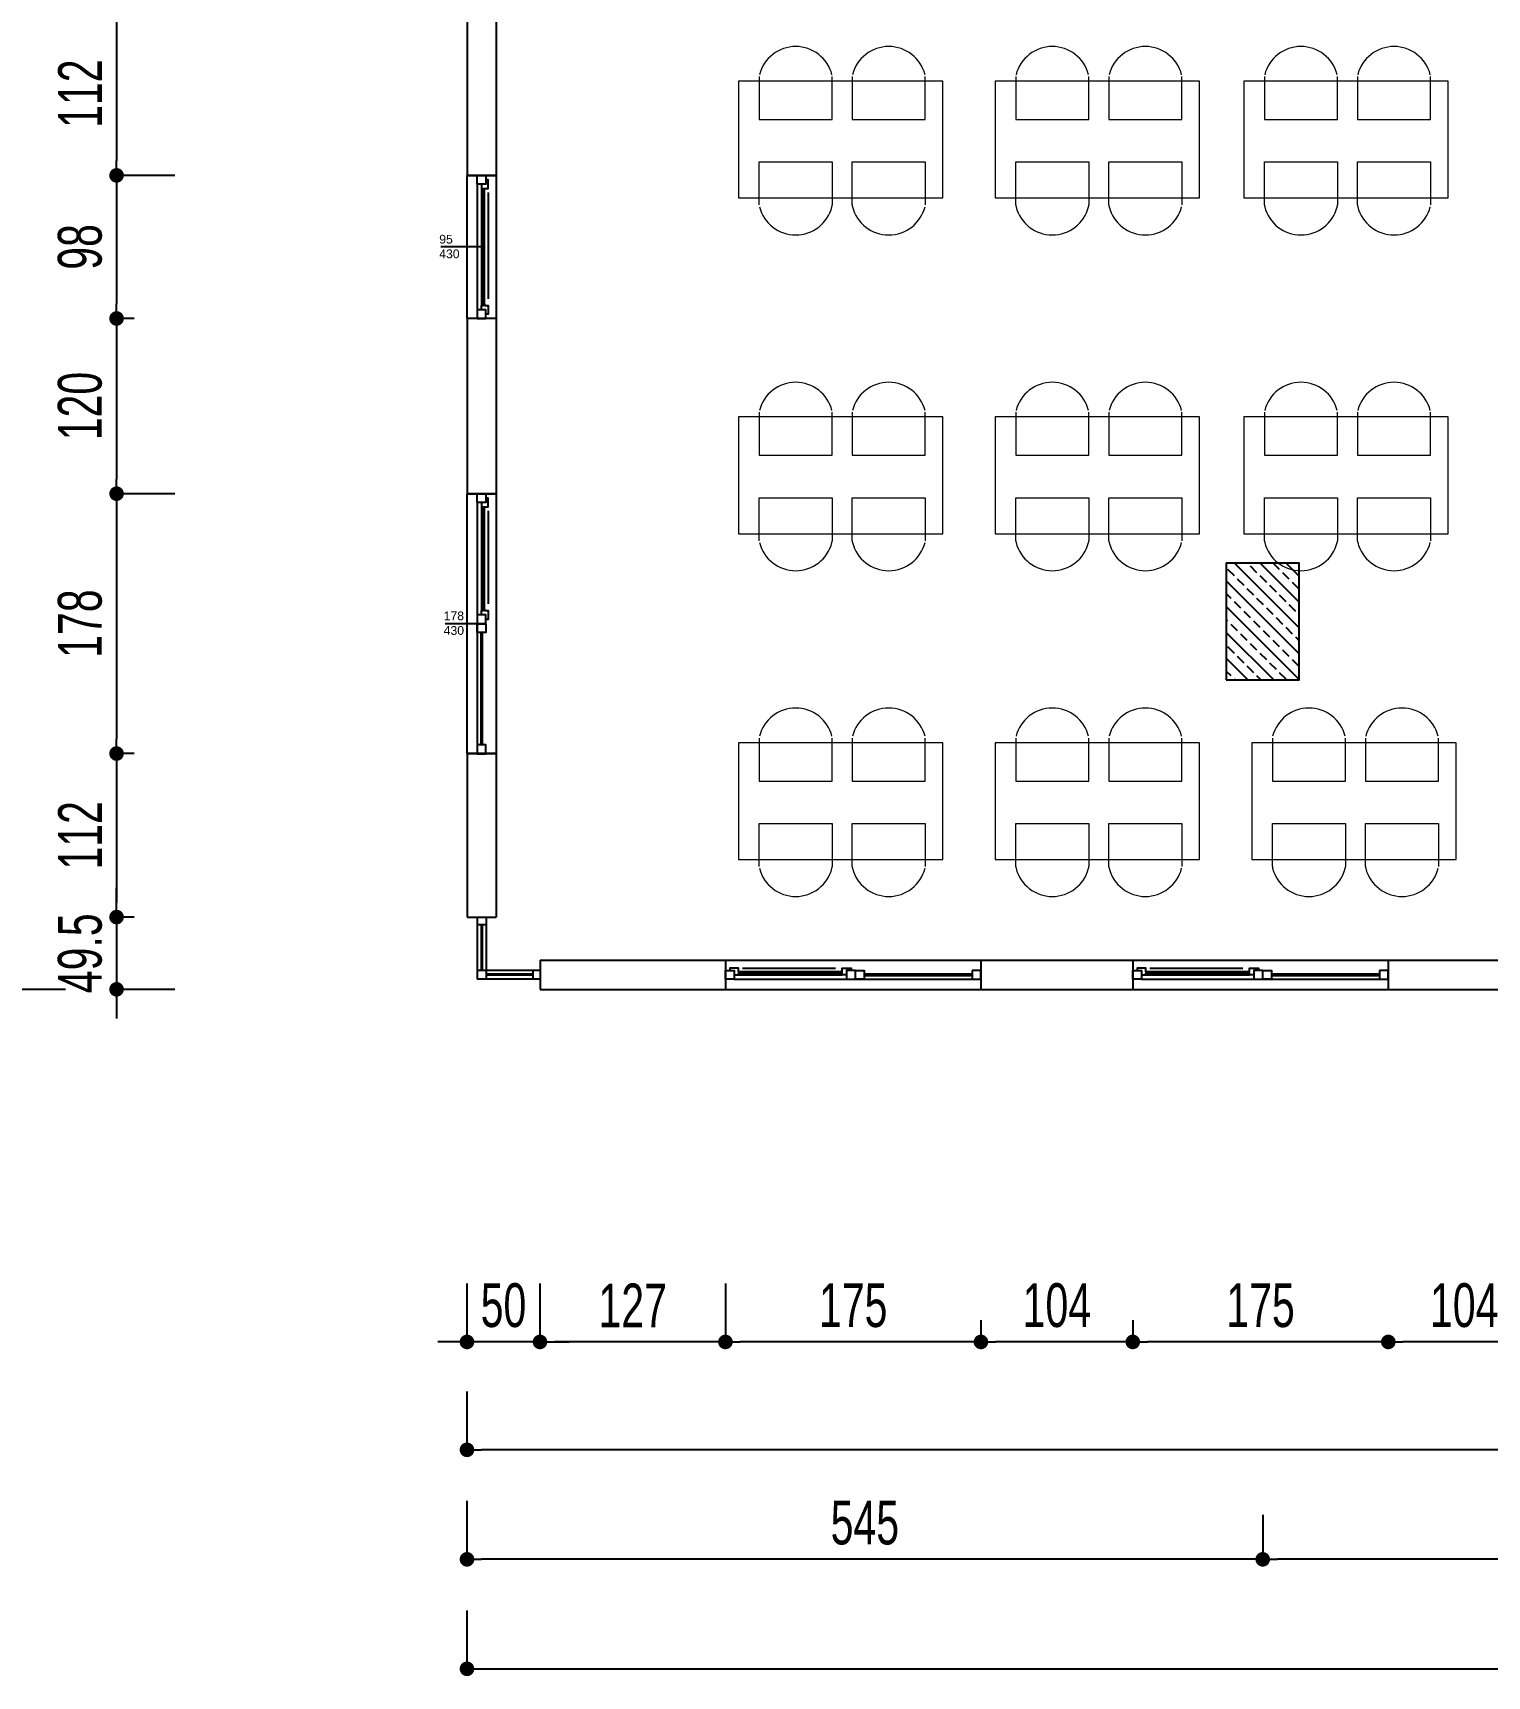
# Model space of a CAD drawing. Header units: millimetres. Extents: x 322668 to 332469, y 13187 to 20117.
# Drawn here: x 323892 to 324888, y 14423 to 15548 of the extents above; entities that cross this region are included whole.
import ezdxf

# ---------------------------------------------------------------- set-up
doc = ezdxf.new("R2010")
doc.units = ezdxf.units.MM
doc.header["$LTSCALE"] = 50
doc.header["$MEASUREMENT"] = 0
doc.header["$PDMODE"] = 3
doc.header["$PDSIZE"] = -0.5
doc.layers.get('0').update_dxf_attribs({"linetype": 'CONTINUOUS'})
doc.layers.get('DEFPOINTS').update_dxf_attribs({"linetype": 'CONTINUOUS'})
for name, color, linetype in [('alüminyum', 30, 'CONTINUOUS'), ('CAM-PL', 142, 'CONTINUOUS'), ('MIM_BA', 3, 'CONTINUOUS'), ('MIM_DOSEME', 7, 'CONTINUOUS'), ('MIM_DUVAR', 4, 'CONTINUOUS'), ('MIM_GOR', 254, 'CONTINUOUS'), ('MIM_OLCU-DIS', 1, 'CONTINUOUS'), ('MIM_TARAMA', 8, 'CONTINUOUS'), ('TEXT1', 1, 'CONTINUOUS')]:
    doc.layers.add(name, color=color, linetype=linetype)
doc.layers.add('MIM_TEFRIS', color=31, linetype='CONTINUOUS', lineweight=5)
doc.styles.add('OLCU', font='TSIMPLEX.SHX', dxfattribs={"width": 0.7})
doc.styles.get("Standard").update_dxf_attribs({"font": 'arial.ttf', "height": 30})
doc.dimstyles.new('200-OLCU-DIŞ', dxfattribs={"dimtxt": 30, "dimasz": 10, "dimexe": 0, "dimexo": 0, "dimgap": 10, "dimtad": 1, "dimdec": 1, "dimdsep": 46, "dimtxsty": 'OLCU', "dimblk1": 'DOT', "dimblk2": 'DOT', "dimsah": 1, "dimcen": 0, "dimclrd": 7, "dimclre": 7, "dimclrt": 4, "dimadec": 0, "dimazin": 0, "dimtfac": 1, "dimtdec": 1, "dimtix": 1, "dimtmove": 2, "dimatfit": 3, "dimldrblk": 'DOT', "dimfxl": 0, "dimtolj": 1, "dimarcsym": 0})

# ---------------------------------------------------------------- blocks, each defined once
blk = doc.blocks.new('yemekhane_ustkat_tekli_pen.')
at = {"layer": 'alüminyum'}
for p, q in [((335492.8, -2314.5), (335565.5, -2314.5)), ((335487.1, -2322), (335579.1, -2322)), ((335490.1, -2319), (335570.1, -2319))]:
    blk.add_line(p, q, dxfattribs=at)
for points in [[(335481.1, -2316), (335487.1, -2316), (335487.1, -2322), (335481.1, -2322)], [(335481.1, -2316), (335487.1, -2316), (335487.1, -2322), (335481.1, -2322)], [(335579.1, -2316), (335573.1, -2316), (335573.1, -2322), (335579.1, -2322)], [(335579.1, -2316), (335573.1, -2316), (335573.1, -2322), (335579.1, -2322)]]:
    blk.add_lwpolyline(points, close=True, dxfattribs=at)
for points in [[(335487.1, -2316), (335487.1, -2319), (335490.1, -2319), (335490.1, -2318), (335491.1, -2318), (335491.1, -2317), (335490.1, -2317), (335490.1, -2314.5), (335484.1, -2314.5), (335484.1, -2316), (335487.1, -2316)], [(335573.1, -2316), (335573.1, -2319), (335570.1, -2319), (335570.1, -2318), (335569.1, -2318), (335569.1, -2317), (335570.1, -2317), (335570.1, -2314.5), (335576.1, -2314.5), (335576.1, -2316), (335573.1, -2316)]]:
    blk.add_lwpolyline(points, dxfattribs=at)
at = {"layer": 'CAM-PL'}
blk.add_lwpolyline([(335569.1, -2318), (335569.1, -2317), (335491.1, -2317), (335491.1, -2318)], close=True, dxfattribs=at)
at = {"layer": 'MIM_DUVAR'}
for p, q in [((335481.1, -2309), (335481.1, -2329)), ((335579.1, -2309), (335579.1, -2329, -758.8)), ((335579.1, -2309), (335579.1, -2329, -758.8))]:
    blk.add_line(p, q, dxfattribs=at)
blk = doc.blocks.new('yemekhane_ustkat_pen._brc')
at = {"layer": 'alüminyum'}
for p, q in [((335492.8, -2314.5), (335556.5, -2314.5)), ((335487.1, -2322), (335653.1, -2322)), ((335490.1, -2319), (335561.1, -2319))]:
    blk.add_line(p, q, dxfattribs=at)
for points in [[(335481.1, -2316), (335487.1, -2316), (335487.1, -2322), (335481.1, -2322)], [(335481.1, -2316), (335487.1, -2316), (335487.1, -2322), (335481.1, -2322)], [(335570.1, -2316), (335564.1, -2316), (335564.1, -2322), (335570.1, -2322)], [(335570.1, -2316), (335564.1, -2316), (335564.1, -2322), (335570.1, -2322)], [(335570.1, -2316), (335576.1, -2316), (335576.1, -2322), (335570.1, -2322)], [(335570.1, -2316), (335576.1, -2316), (335576.1, -2322), (335570.1, -2322)], [(335576.1, -2318.5), (335576.1, -2319.5), (335577.1, -2319.5), (335577.1, -2318.5)], [(335653.1, -2318.5), (335653.1, -2319.5), (335652.1, -2319.5), (335652.1, -2318.5)], [(335653.1, -2318.5), (335653.1, -2319.5), (335652.1, -2319.5), (335652.1, -2318.5)], [(335659.1, -2316), (335653.1, -2316), (335653.1, -2322), (335659.1, -2322)], [(335659.1, -2316), (335653.1, -2316), (335653.1, -2322), (335659.1, -2322)]]:
    blk.add_lwpolyline(points, close=True, dxfattribs=at)
for points in [[(335487.1, -2316), (335487.1, -2319), (335490.1, -2319), (335490.1, -2318), (335491.1, -2318), (335491.1, -2317), (335490.1, -2317), (335490.1, -2314.5), (335484.1, -2314.5), (335484.1, -2316), (335487.1, -2316)], [(335564.1, -2316), (335564.1, -2319), (335561.1, -2319), (335561.1, -2318), (335560.1, -2318), (335560.1, -2317), (335561.1, -2317), (335561.1, -2314.5), (335567.1, -2314.5), (335567.1, -2316), (335564.1, -2316)]]:
    blk.add_lwpolyline(points, dxfattribs=at)
at = {"layer": 'CAM-PL'}
for points in [[(335560.1, -2318), (335560.1, -2317), (335491.1, -2317), (335491.1, -2318)], [(335652.1, -2319.5), (335652.1, -2318.5), (335577.1, -2318.5), (335577.1, -2319.5)]]:
    blk.add_lwpolyline(points, close=True, dxfattribs=at)
at = {"layer": 'MIM_DUVAR'}
for p, q in [((335481.1, -2309), (335481.1, -2329)), ((335659.1, -2309), (335659.1, -2329, -758.8)), ((335659.1, -2309), (335659.1, -2329, -758.8))]:
    blk.add_line(p, q, dxfattribs=at)
at = {"layer": 'TEXT1'}
blk.add_line((335570.1, -2316), (335570.1, -2344), dxfattribs=at)
at = {"layer": 'TEXT1', "insert": (335561.7, -2345), "char_height": 6, "attachment_point": 1, "rotation": 90}
blk.add_mtext_dynamic_manual_height_columns('178\\P430', width=18.365, gutter_width=300, heights=[20], dxfattribs=at)
blk = doc.blocks.new('_DOT')
at = {"color": 0, "linetype": 'ByBlock'}
blk.add_line((-0.5, 0), (-1, 0), dxfattribs=at)
at = {"color": 0, "linetype": 'ByBlock', "const_width": 0.5}
blk.add_lwpolyline([(-0.25, 0, 1), (0.25, 0, 1)], format="xyb", close=True, dxfattribs=at)
blk = doc.blocks.new('*D187')
at = {"layer": 'DEFPOINTS', "color": 0}
for p in [(324820.6, 14893, -2118.7), (324924.6, 14893, -2118.7), (324820.6, 14651.5)]:
    blk.add_point(p, dxfattribs=at)
at = {"layer": 'MIM_OLCU-DIS', "color": 7, "lineweight": -2}
for p, q in [((324820.6, 14656), (324820.6, 14651.5)), ((324924.6, 14656), (324924.6, 14651.5)), ((324914.6, 14651.5), (324830.6, 14651.5))]:
    blk.add_line(p, q, dxfattribs=at)
at = {"layer": 'MIM_OLCU-DIS', "color": 7, "lineweight": -2, "xscale": 10, "yscale": 10, "zscale": 10, "rotation": 180}
blk.add_blockref('_DOT', (324820.6, 14651.5), dxfattribs=at)
at = {"layer": 'MIM_OLCU-DIS', "color": 7, "lineweight": -2, "xscale": 10, "yscale": 10, "zscale": 10}
blk.add_blockref('_DOT', (324924.6, 14651.5), dxfattribs=at)
at = {"layer": 'MIM_OLCU-DIS', "color": 4, "insert": (324872.6, 14676.5), "char_height": 30, "attachment_point": 5, "style": 'OLCU'}
blk.add_mtext('\\A1;104', dxfattribs=at)
blk = doc.blocks.new('*D188')
at = {"layer": 'DEFPOINTS', "color": 0}
for p in [(324645.6, 14893, -601.2), (324820.6, 14893, -2118.7), (324645.6, 14651.5)]:
    blk.add_point(p, dxfattribs=at)
at = {"layer": 'MIM_OLCU-DIS', "color": 7, "lineweight": -2}
for p, q in [((324645.6, 14666.4), (324645.6, 14651.5)), ((324820.6, 14656), (324820.6, 14651.5)), ((324810.6, 14651.5), (324655.6, 14651.5))]:
    blk.add_line(p, q, dxfattribs=at)
at = {"layer": 'MIM_OLCU-DIS', "color": 7, "lineweight": -2, "xscale": 10, "yscale": 10, "zscale": 10, "rotation": 180}
blk.add_blockref('_DOT', (324645.6, 14651.5), dxfattribs=at)
at = {"layer": 'MIM_OLCU-DIS', "color": 7, "lineweight": -2, "xscale": 10, "yscale": 10, "zscale": 10}
blk.add_blockref('_DOT', (324820.6, 14651.5), dxfattribs=at)
at = {"layer": 'MIM_OLCU-DIS', "color": 4, "insert": (324733.1, 14676.5), "char_height": 30, "attachment_point": 5, "style": 'OLCU'}
blk.add_mtext('\\A1;175', dxfattribs=at)
blk = doc.blocks.new('*D189')
at = {"layer": 'DEFPOINTS', "color": 0}
for p in [(324541.6, 14893, -601.2), (324645.6, 14893, -601.2), (324541.6, 14651.5)]:
    blk.add_point(p, dxfattribs=at)
at = {"layer": 'MIM_OLCU-DIS', "color": 7, "lineweight": -2}
for p, q in [((324541.6, 14666.4), (324541.6, 14651.5)), ((324645.6, 14666.4), (324645.6, 14651.5)), ((324635.6, 14651.5), (324551.6, 14651.5))]:
    blk.add_line(p, q, dxfattribs=at)
at = {"layer": 'MIM_OLCU-DIS', "color": 7, "lineweight": -2, "xscale": 10, "yscale": 10, "zscale": 10, "rotation": 180}
blk.add_blockref('_DOT', (324541.6, 14651.5), dxfattribs=at)
at = {"layer": 'MIM_OLCU-DIS', "color": 7, "lineweight": -2, "xscale": 10, "yscale": 10, "zscale": 10}
blk.add_blockref('_DOT', (324645.6, 14651.5), dxfattribs=at)
at = {"layer": 'MIM_OLCU-DIS', "color": 4, "insert": (324593.6, 14676.5), "char_height": 30, "attachment_point": 5, "style": 'OLCU'}
blk.add_mtext('\\A1;104', dxfattribs=at)
blk = doc.blocks.new('*D190')
at = {"layer": 'DEFPOINTS', "color": 0}
for p in [(324366.6, 14893), (324541.6, 14893, -601.2), (324366.6, 14651.5)]:
    blk.add_point(p, dxfattribs=at)
at = {"layer": 'MIM_OLCU-DIS', "color": 7, "lineweight": -2}
for p, q in [((324366.6, 14691.5), (324366.6, 14651.5)), ((324541.6, 14666.4), (324541.6, 14651.5)), ((324531.6, 14651.5), (324376.6, 14651.5))]:
    blk.add_line(p, q, dxfattribs=at)
at = {"layer": 'MIM_OLCU-DIS', "color": 7, "lineweight": -2, "xscale": 10, "yscale": 10, "zscale": 10, "rotation": 180}
blk.add_blockref('_DOT', (324366.6, 14651.5), dxfattribs=at)
at = {"layer": 'MIM_OLCU-DIS', "color": 7, "lineweight": -2, "xscale": 10, "yscale": 10, "zscale": 10}
blk.add_blockref('_DOT', (324541.6, 14651.5), dxfattribs=at)
at = {"layer": 'MIM_OLCU-DIS', "color": 4, "insert": (324454.1, 14676.5), "char_height": 30, "attachment_point": 5, "style": 'OLCU'}
blk.add_mtext('\\A1;175', dxfattribs=at)
blk = doc.blocks.new('*D191')
at = {"layer": 'DEFPOINTS', "color": 0}
for p in [(324239.6, 14893), (324366.6, 14893), (324239.6, 14651.5)]:
    blk.add_point(p, dxfattribs=at)
at = {"layer": 'MIM_OLCU-DIS', "color": 7, "lineweight": -2}
for p, q in [((324239.6, 14691.5), (324239.6, 14651.5)), ((324366.6, 14691.5), (324366.6, 14651.5)), ((324356.6, 14651.5), (324249.6, 14651.5))]:
    blk.add_line(p, q, dxfattribs=at)
at = {"layer": 'MIM_OLCU-DIS', "color": 7, "lineweight": -2, "xscale": 10, "yscale": 10, "zscale": 10, "rotation": 180}
blk.add_blockref('_DOT', (324239.6, 14651.5), dxfattribs=at)
at = {"layer": 'MIM_OLCU-DIS', "color": 7, "lineweight": -2, "xscale": 10, "yscale": 10, "zscale": 10}
blk.add_blockref('_DOT', (324366.6, 14651.5), dxfattribs=at)
at = {"layer": 'MIM_OLCU-DIS', "color": 4, "insert": (324303.1, 14676.5), "char_height": 30, "attachment_point": 5, "style": 'OLCU'}
blk.add_mtext('\\A1;127', dxfattribs=at)
blk = doc.blocks.new('*D192')
at = {"layer": 'DEFPOINTS', "color": 0}
for p in [(324189.6, 14893), (324239.6, 14893), (324189.6, 14651.5)]:
    blk.add_point(p, dxfattribs=at)
at = {"layer": 'MIM_OLCU-DIS', "color": 7, "lineweight": -2}
for p, q in [((324189.6, 14691.5), (324189.6, 14651.5)), ((324239.6, 14691.5), (324239.6, 14651.5)), ((324179.6, 14651.5), (324169.6, 14651.5)), ((324239.6, 14651.5), (324189.6, 14651.5)), ((324249.6, 14651.5), (324259.6, 14651.5))]:
    blk.add_line(p, q, dxfattribs=at)
at = {"layer": 'MIM_OLCU-DIS', "color": 7, "lineweight": -2, "xscale": 10, "yscale": 10, "zscale": 10}
blk.add_blockref('_DOT', (324189.6, 14651.5), dxfattribs=at)
at = {"layer": 'MIM_OLCU-DIS', "color": 7, "lineweight": -2, "xscale": 10, "yscale": 10, "zscale": 10, "rotation": 180}
blk.add_blockref('_DOT', (324239.6, 14651.5), dxfattribs=at)
at = {"layer": 'MIM_OLCU-DIS', "color": 4, "insert": (324214.6, 14676.5), "char_height": 30, "attachment_point": 5, "style": 'OLCU'}
blk.add_mtext('\\A1;50', dxfattribs=at)
blk = doc.blocks.new('*D195')
at = {"layer": 'DEFPOINTS', "color": 0}
for p in [(324189.6, 14893), (324189.6, 14577.6), (327588.5, 14577.6, -702)]:
    blk.add_point(p, dxfattribs=at)
at = {"layer": 'MIM_OLCU-DIS', "color": 7, "lineweight": -2}
for p, q in [((324189.6, 14617.6), (324189.6, 14577.6)), ((327578.5, 14577.6), (324199.6, 14577.6))]:
    blk.add_line(p, q, dxfattribs=at)
at = {"layer": 'MIM_OLCU-DIS', "color": 7, "lineweight": -2, "xscale": 10, "yscale": 10, "zscale": 10, "rotation": 180}
blk.add_blockref('_DOT', (324189.6, 14577.6), dxfattribs=at)
at = {"layer": 'MIM_OLCU-DIS', "color": 7, "lineweight": -2, "xscale": 10, "yscale": 10, "zscale": 10}
blk.add_blockref('_DOT', (327588.5, 14577.6), dxfattribs=at)
at = {"layer": 'MIM_OLCU-DIS', "color": 4, "insert": (325889.1, 14602.6), "char_height": 30, "attachment_point": 5, "style": 'OLCU'}
blk.add_mtext('\\A1;3398.9', dxfattribs=at)
blk = doc.blocks.new('*D201')
at = {"layer": 'DEFPOINTS', "color": 0}
for p in [(324734.6, 14616.1, -96.8), (327038.6, 14615.8, -97.5), (324734.6, 14502.6)]:
    blk.add_point(p, dxfattribs=at)
at = {"layer": 'MIM_OLCU-DIS', "color": 7, "lineweight": -2}
for p, q in [((324734.6, 14533), (324734.6, 14502.6)), ((327038.6, 14532.9), (327038.6, 14502.6)), ((327028.6, 14502.6), (324744.6, 14502.6))]:
    blk.add_line(p, q, dxfattribs=at)
at = {"layer": 'MIM_OLCU-DIS', "color": 7, "lineweight": -2, "xscale": 10, "yscale": 10, "zscale": 10, "rotation": 180}
blk.add_blockref('_DOT', (324734.6, 14502.6), dxfattribs=at)
at = {"layer": 'MIM_OLCU-DIS', "color": 7, "lineweight": -2, "xscale": 10, "yscale": 10, "zscale": 10}
blk.add_blockref('_DOT', (327038.6, 14502.6), dxfattribs=at)
at = {"layer": 'MIM_OLCU-DIS', "color": 4, "insert": (325886.6, 14527.6), "char_height": 30, "attachment_point": 5, "style": 'OLCU'}
blk.add_mtext('\\A1;2304', dxfattribs=at)
blk = doc.blocks.new('*D202')
at = {"layer": 'DEFPOINTS', "color": 0}
for p in [(324189.6, 14893), (324734.6, 14616.1, -96.8), (324189.6, 14502.6)]:
    blk.add_point(p, dxfattribs=at)
at = {"layer": 'MIM_OLCU-DIS', "color": 7, "lineweight": -2}
for p, q in [((324189.6, 14542.6), (324189.6, 14502.6)), ((324734.6, 14533), (324734.6, 14502.6)), ((324724.6, 14502.6), (324199.6, 14502.6))]:
    blk.add_line(p, q, dxfattribs=at)
at = {"layer": 'MIM_OLCU-DIS', "color": 7, "lineweight": -2, "xscale": 10, "yscale": 10, "zscale": 10, "rotation": 180}
blk.add_blockref('_DOT', (324189.6, 14502.6), dxfattribs=at)
at = {"layer": 'MIM_OLCU-DIS', "color": 7, "lineweight": -2, "xscale": 10, "yscale": 10, "zscale": 10}
blk.add_blockref('_DOT', (324734.6, 14502.6), dxfattribs=at)
at = {"layer": 'MIM_OLCU-DIS', "color": 4, "insert": (324462.1, 14527.6), "char_height": 30, "attachment_point": 5, "style": 'OLCU'}
blk.add_mtext('\\A1;545', dxfattribs=at)
blk = doc.blocks.new('*D203')
at = {"layer": 'DEFPOINTS', "color": 0}
for p in [(329627.6, 15078, -67.5), (324189.6, 14893), (329627.6, 14427.6)]:
    blk.add_point(p, dxfattribs=at)
at = {"layer": 'MIM_OLCU-DIS', "color": 7, "lineweight": -2}
for p, q in [((324189.6, 14467.6), (324189.6, 14427.6)), ((329627.6, 14467.4), (329627.6, 14427.6)), ((324199.6, 14427.6), (329617.6, 14427.6))]:
    blk.add_line(p, q, dxfattribs=at)
at = {"layer": 'MIM_OLCU-DIS', "color": 7, "lineweight": -2, "xscale": 10, "yscale": 10, "zscale": 10, "rotation": 180}
blk.add_blockref('_DOT', (324189.6, 14427.6), dxfattribs=at)
at = {"layer": 'MIM_OLCU-DIS', "color": 7, "lineweight": -2, "xscale": 10, "yscale": 10, "zscale": 10}
blk.add_blockref('_DOT', (329627.6, 14427.6), dxfattribs=at)
at = {"layer": 'MIM_OLCU-DIS', "color": 4, "insert": (326908.6, 14452.6), "char_height": 30, "attachment_point": 5, "style": 'OLCU'}
blk.add_mtext('\\A1;5438', dxfattribs=at)
blk = doc.blocks.new('*D225')
at = {"layer": 'DEFPOINTS', "color": 0}
for p in [(324189.6, 15562.5, -758), (323949.6, 15450.5), (324189.6, 15450.5, 0.3)]:
    blk.add_point(p, dxfattribs=at)
at = {"layer": 'MIM_OLCU-DIS', "color": 7, "lineweight": -2}
for p, q in [((323961.7, 15562.5), (323949.6, 15562.5)), ((323949.6, 15552.5), (323949.6, 15460.5)), ((323989.6, 15450.5), (323949.6, 15450.5))]:
    blk.add_line(p, q, dxfattribs=at)
at = {"layer": 'MIM_OLCU-DIS', "color": 7, "lineweight": -2, "xscale": 10, "yscale": 10, "zscale": 10}
for p, rotation in [((323949.6, 15562.5), 90), ((323949.6, 15450.5), 270)]:
    blk.add_blockref('_DOT', p, dxfattribs=dict(at, rotation=rotation))
at = {"layer": 'MIM_OLCU-DIS', "color": 4, "insert": (323924.6, 15506.5), "char_height": 30, "attachment_point": 5, "rotation": 90, "style": 'OLCU'}
blk.add_mtext('\\A1;112', dxfattribs=at)
blk = doc.blocks.new('*D226')
at = {"layer": 'DEFPOINTS', "color": 0}
for p in [(324189.6, 15450.5, 0.3), (323949.6, 15352.5), (324189.6, 15352.5, -758.4)]:
    blk.add_point(p, dxfattribs=at)
at = {"layer": 'MIM_OLCU-DIS', "color": 7, "lineweight": -2}
for p, q in [((323989.6, 15450.5), (323949.6, 15450.5)), ((323949.6, 15440.5), (323949.6, 15362.5)), ((323961.7, 15352.5), (323949.6, 15352.5))]:
    blk.add_line(p, q, dxfattribs=at)
at = {"layer": 'MIM_OLCU-DIS', "color": 7, "lineweight": -2, "xscale": 10, "yscale": 10, "zscale": 10}
for p, rotation in [((323949.6, 15450.5), 90), ((323949.6, 15352.5), 270)]:
    blk.add_blockref('_DOT', p, dxfattribs=dict(at, rotation=rotation))
at = {"layer": 'MIM_OLCU-DIS', "color": 4, "insert": (323924.6, 15401.5), "char_height": 30, "attachment_point": 5, "rotation": 90, "style": 'OLCU'}
blk.add_mtext('\\A1;98', dxfattribs=at)
blk = doc.blocks.new('*D227')
at = {"layer": 'DEFPOINTS', "color": 0}
for p in [(324189.6, 15352.5, -758.4), (323949.6, 15232.5), (324189.6, 15232.5, 1.2)]:
    blk.add_point(p, dxfattribs=at)
at = {"layer": 'MIM_OLCU-DIS', "color": 7, "lineweight": -2}
for p, q in [((323961.7, 15352.5), (323949.6, 15352.5)), ((323949.6, 15342.5), (323949.6, 15242.5)), ((323989.6, 15232.5), (323949.6, 15232.5))]:
    blk.add_line(p, q, dxfattribs=at)
at = {"layer": 'MIM_OLCU-DIS', "color": 7, "lineweight": -2, "xscale": 10, "yscale": 10, "zscale": 10}
for p, rotation in [((323949.6, 15352.5), 90), ((323949.6, 15232.5), 270)]:
    blk.add_blockref('_DOT', p, dxfattribs=dict(at, rotation=rotation))
at = {"layer": 'MIM_OLCU-DIS', "color": 4, "insert": (323924.6, 15292.5), "char_height": 30, "attachment_point": 5, "rotation": 90, "style": 'OLCU'}
blk.add_mtext('\\A1;120', dxfattribs=at)
blk = doc.blocks.new('*D228')
at = {"layer": 'DEFPOINTS', "color": 0}
for p in [(324189.6, 15232.5, 1.2), (323949.6, 15054.5), (324189.6, 15054.5, -757.6)]:
    blk.add_point(p, dxfattribs=at)
at = {"layer": 'MIM_OLCU-DIS', "color": 7, "lineweight": -2}
for p, q in [((323989.6, 15232.5), (323949.6, 15232.5)), ((323949.6, 15222.5), (323949.6, 15064.5)), ((323961.7, 15054.5), (323949.6, 15054.5))]:
    blk.add_line(p, q, dxfattribs=at)
at = {"layer": 'MIM_OLCU-DIS', "color": 7, "lineweight": -2, "xscale": 10, "yscale": 10, "zscale": 10}
for p, rotation in [((323949.6, 15232.5), 90), ((323949.6, 15054.5), 270)]:
    blk.add_blockref('_DOT', p, dxfattribs=dict(at, rotation=rotation))
at = {"layer": 'MIM_OLCU-DIS', "color": 4, "insert": (323924.6, 15143.5), "char_height": 30, "attachment_point": 5, "rotation": 90, "style": 'OLCU'}
blk.add_mtext('\\A1;178', dxfattribs=at)
blk = doc.blocks.new('*D229')
at = {"layer": 'DEFPOINTS', "color": 0}
for p in [(324189.6, 15054.5, -757.6), (323949.6, 14942.5), (324189.6, 14942.5, -758.4)]:
    blk.add_point(p, dxfattribs=at)
at = {"layer": 'MIM_OLCU-DIS', "color": 7, "lineweight": -2}
for p, q in [((323961.7, 15054.5), (323949.6, 15054.5)), ((323949.6, 15044.5), (323949.6, 14952.5)), ((323961.7, 14942.5), (323949.6, 14942.5))]:
    blk.add_line(p, q, dxfattribs=at)
at = {"layer": 'MIM_OLCU-DIS', "color": 7, "lineweight": -2, "xscale": 10, "yscale": 10, "zscale": 10}
for p, rotation in [((323949.6, 15054.5), 90), ((323949.6, 14942.5), 270)]:
    blk.add_blockref('_DOT', p, dxfattribs=dict(at, rotation=rotation))
at = {"layer": 'MIM_OLCU-DIS', "color": 4, "insert": (323924.6, 14998.5), "char_height": 30, "attachment_point": 5, "rotation": 90, "style": 'OLCU'}
blk.add_mtext('\\A1;112', dxfattribs=at)
blk = doc.blocks.new('*D230')
at = {"layer": 'DEFPOINTS', "color": 0}
for p in [(324189.6, 14942.5, -758.4), (323949.6, 14893), (324189.6, 14893)]:
    blk.add_point(p, dxfattribs=at)
at = {"layer": 'MIM_OLCU-DIS', "color": 7, "lineweight": -2}
for p, q in [((323949.6, 14952.5), (323949.6, 14962.5)), ((323961.7, 14942.5), (323949.6, 14942.5)), ((323949.6, 14942.5), (323949.6, 14893)), ((323989.6, 14893), (323949.6, 14893)), ((323949.6, 14883), (323949.6, 14873))]:
    blk.add_line(p, q, dxfattribs=at)
at = {"layer": 'MIM_OLCU-DIS', "color": 7, "lineweight": -2, "xscale": 10, "yscale": 10, "zscale": 10}
for p, rotation in [((323949.6, 14942.5), 270), ((323949.6, 14893), 90)]:
    blk.add_blockref('_DOT', p, dxfattribs=dict(at, rotation=rotation))
at = {"layer": 'MIM_OLCU-DIS', "color": 4, "insert": (323924.6, 14917.7), "char_height": 30, "attachment_point": 5, "rotation": 90, "style": 'OLCU'}
blk.add_mtext('\\A1;49.5', dxfattribs=at)
blk = doc.blocks.new('*D235')
at = {"layer": 'DEFPOINTS', "color": 0}
for p in [(324264.6, 18408, -1682.5), (323799.6, 14893), (324264.6, 14893)]:
    blk.add_point(p, dxfattribs=at)
at = {"layer": 'MIM_OLCU-DIS', "color": 7, "lineweight": -2}
for p, q in [((323810.3, 18408), (323799.6, 18408)), ((323799.6, 18398), (323799.6, 14903)), ((323839.6, 14893), (323799.6, 14893))]:
    blk.add_line(p, q, dxfattribs=at)
at = {"layer": 'MIM_OLCU-DIS', "color": 7, "lineweight": -2, "xscale": 10, "yscale": 10, "zscale": 10}
for p, rotation in [((323799.6, 18408), 90), ((323799.6, 14893), 270)]:
    blk.add_blockref('_DOT', p, dxfattribs=dict(at, rotation=rotation))
at = {"layer": 'MIM_OLCU-DIS', "color": 4, "insert": (323774.6, 16650.5), "char_height": 30, "attachment_point": 5, "rotation": 90, "style": 'OLCU'}
blk.add_mtext('\\A1;3515', dxfattribs=at)
blk = doc.blocks.new('*D237')
at = {"layer": 'DEFPOINTS', "color": 0}
for p in [(323874.6, 15105), (323874.6, 14893), (324264.6, 14893)]:
    blk.add_point(p, dxfattribs=at)
at = {"layer": 'MIM_OLCU-DIS', "color": 7, "lineweight": -2}
for p, q in [((323874.6, 15105), (323874.6, 15105)), ((323874.6, 15095), (323874.6, 14903)), ((323914.6, 14893), (323874.6, 14893))]:
    blk.add_line(p, q, dxfattribs=at)
at = {"layer": 'MIM_OLCU-DIS', "color": 7, "lineweight": -2, "xscale": 10, "yscale": 10, "zscale": 10}
for p, rotation in [((323874.6, 15105), 90), ((323874.6, 14893), 270)]:
    blk.add_blockref('_DOT', p, dxfattribs=dict(at, rotation=rotation))
at = {"layer": 'MIM_OLCU-DIS', "color": 4, "insert": (323849.6, 14999), "char_height": 30, "attachment_point": 5, "rotation": 90, "style": 'OLCU'}
blk.add_mtext('\\A1;212', dxfattribs=at)

msp = doc.modelspace()

# ---------------------------------------------------------------- hatches: boundary and pattern name
at = {"layer": 'MIM_TARAMA'}
h = msp.add_hatch(dxfattribs=at)
h.set_pattern_fill('ANSI33', color=256, scale=50, angle=-90)
h.set_pattern_definition([(315, (319292.332, 411602.525), (8.83883476, 8.83883476), []), (315, (319292.332, 411593.686), (8.83883476, 8.83883476), [6.25, -3.125])])
h.paths.add_polyline_path([(324759.62, 15105), (324759.62, 15185), (324734.62, 15185), (324734.62, 15105)])
h.paths.add_polyline_path([(324734.62, 15105), (324734.62, 15185), (324709.62, 15185), (324709.62, 15105)])

# ---------------------------------------------------------------- linework, layer by layer
at = {"layer": 'alüminyum'}
for p, q in [((324196.62, 14942.47, -758.44), (324196.62, 14900)), ((324196.62, 14937.47, -758.44), (324202.62, 14937.47, -758.44)), ((324202.62, 14942.47, -758.44), (324202.62, 14900)), ((324239.62, 14906), (324196.62, 14906)), ((324234.62, 14906), (324234.62, 14900)), ((324375.61, 14903, -601.15), (324446.61, 14903, -601.15)), ((324378.32, 14907.5, -601.15), (324442.03, 14907.5, -601.15)), ((324534.61, 14902.5, -601.15), (324534.61, 14903.5, -601.15)), ((324534.61, 14903.5, -601.15), (324535.61, 14903.5, -601.15)), ((324534.61, 14902.5, -601.15), (324534.61, 14903.5, -601.15)), ((324534.61, 14903.5, -601.15), (324535.61, 14903.5, -601.15)), ((324535.61, 14902.5, -601.15), (324534.61, 14902.5, -601.15)), ((324535.61, 14902.5, -601.15), (324534.61, 14902.5, -601.15)), ((324541.61, 14906, -601.15), (324535.61, 14906, -601.15)), ((324535.61, 14906, -601.15), (324535.61, 14900, -601.15)), ((324541.61, 14906, -601.15), (324535.61, 14906, -601.15)), ((324535.61, 14906, -601.15), (324535.61, 14900, -601.15)), ((324535.61, 14903.5, -601.15), (324535.61, 14902.5, -601.15)), ((324535.61, 14903.5, -601.15), (324535.61, 14902.5, -601.15)), ((324541.61, 14900, -601.15), (324541.61, 14906, -601.15)), ((324541.61, 14900, -601.15), (324541.61, 14906, -601.15)), ((324654.61, 14903, -1359.93), (324725.61, 14903, -1359.93)), ((324657.32, 14907.5, -1359.93), (324721.03, 14907.5, -1359.93)), ((324813.61, 14902.5, -1359.93), (324813.61, 14903.5, -1359.93)), ((324813.61, 14903.5, -1359.93), (324814.61, 14903.5, -1359.93)), ((324813.61, 14902.5, -1359.93), (324813.61, 14903.5, -1359.93)), ((324813.61, 14903.5, -1359.93), (324814.61, 14903.5, -1359.93)), ((324814.61, 14902.5, -1359.93), (324813.61, 14902.5, -1359.93)), ((324814.61, 14902.5, -1359.93), (324813.61, 14902.5, -1359.93)), ((324820.61, 14906, -1359.93), (324814.61, 14906, -1359.93)), ((324814.61, 14906, -1359.93), (324814.61, 14900, -1359.93)), ((324820.61, 14906, -1359.93), (324814.61, 14906, -1359.93)), ((324814.61, 14906, -1359.93), (324814.61, 14900, -1359.93)), ((324814.61, 14903.5, -1359.93), (324814.61, 14902.5, -1359.93)), ((324814.61, 14903.5, -1359.93), (324814.61, 14902.5, -1359.93)), ((324820.61, 14900, -1359.93), (324820.61, 14906, -1359.93)), ((324820.61, 14900, -1359.93), (324820.61, 14906, -1359.93)), ((324239.62, 14900), (324196.62, 14900)), ((324372.61, 14900, -601.15), (324535.61, 14900, -601.15)), ((324535.61, 14900, -601.15), (324541.61, 14900, -601.15)), ((324535.61, 14900, -601.15), (324541.61, 14900, -601.15)), ((324651.61, 14900, -1359.93), (324814.61, 14900, -1359.93)), ((324814.61, 14900, -1359.93), (324820.61, 14900, -1359.93)), ((324814.61, 14900, -1359.93), (324820.61, 14900, -1359.93))]:
    msp.add_line(p, q, dxfattribs=at)
at = {"layer": 'alüminyum', "elevation": -1682.5}
for points in [[(324366.61, 14906), (324372.61, 14906), (324372.61, 14900), (324366.61, 14900)], [(324366.61, 14906), (324372.61, 14906), (324372.61, 14900), (324366.61, 14900)], [(324455.61, 14906), (324449.61, 14906), (324449.61, 14900), (324455.61, 14900)], [(324455.61, 14906), (324449.61, 14906), (324449.61, 14900), (324455.61, 14900)], [(324455.61, 14906), (324461.61, 14906), (324461.61, 14900), (324455.61, 14900)], [(324455.61, 14906), (324461.61, 14906), (324461.61, 14900), (324455.61, 14900)], [(324461.61, 14903.5), (324461.61, 14902.5), (324462.61, 14902.5), (324462.61, 14903.5)], [(324645.61, 14906), (324651.61, 14906), (324651.61, 14900), (324645.61, 14900)], [(324645.61, 14906), (324651.61, 14906), (324651.61, 14900), (324645.61, 14900)], [(324734.61, 14906), (324728.61, 14906), (324728.61, 14900), (324734.61, 14900)], [(324734.61, 14906), (324728.61, 14906), (324728.61, 14900), (324734.61, 14900)], [(324734.61, 14906), (324740.61, 14906), (324740.61, 14900), (324734.61, 14900)], [(324734.61, 14906), (324740.61, 14906), (324740.61, 14900), (324734.61, 14900)], [(324740.61, 14903.5), (324740.61, 14902.5), (324741.61, 14902.5), (324741.61, 14903.5)]]:
    msp.add_lwpolyline(points, close=True, dxfattribs=at)
at = {"layer": 'alüminyum'}
for points, elevation in [([(324372.61, 14906), (324372.61, 14903), (324375.61, 14903), (324375.61, 14904), (324376.61, 14904), (324376.61, 14905), (324375.61, 14905), (324375.61, 14907.5), (324369.61, 14907.5), (324369.61, 14906), (324372.61, 14906)], -601.15), ([(324449.61, 14906), (324449.61, 14903), (324446.61, 14903), (324446.61, 14904), (324445.61, 14904), (324445.61, 14905), (324446.61, 14905), (324446.61, 14907.5), (324452.61, 14907.5), (324452.61, 14906), (324449.61, 14906)], -601.15), ([(324651.61, 14906), (324651.61, 14903), (324654.61, 14903), (324654.61, 14904), (324655.61, 14904), (324655.61, 14905), (324654.61, 14905), (324654.61, 14907.5), (324648.61, 14907.5), (324648.61, 14906), (324651.61, 14906)], -1359.93), ([(324728.61, 14906), (324728.61, 14903), (324725.61, 14903), (324725.61, 14904), (324724.61, 14904), (324724.61, 14905), (324725.61, 14905), (324725.61, 14907.5), (324731.61, 14907.5), (324731.61, 14906), (324728.61, 14906)], -1359.93)]:
    msp.add_lwpolyline(points, dxfattribs=dict(at, elevation=elevation))
at = {"layer": 'CAM-PL'}
for p, q in [((324199.22, 14937.47, -758.44), (324199.22, 14906)), ((324200.02, 14937.47, -758.44), (324200.02, 14906)), ((324234.62, 14903.4), (324202.62, 14903.4)), ((324234.62, 14902.6), (324202.62, 14902.6)), ((324534.61, 14903.5, -601.15), (324462.61, 14903.5, -601.15)), ((324462.61, 14903.5, -601.15), (324462.61, 14902.5, -601.15)), ((324462.61, 14902.5, -601.15), (324534.61, 14902.5, -601.15)), ((324534.61, 14902.5, -601.15), (324534.61, 14903.5, -601.15)), ((324813.61, 14903.5, -1359.93), (324741.61, 14903.5, -1359.93)), ((324741.61, 14903.5, -1359.93), (324741.61, 14902.5, -1359.93)), ((324741.61, 14902.5, -1359.93), (324813.61, 14902.5, -1359.93)), ((324813.61, 14902.5, -1359.93), (324813.61, 14903.5, -1359.93))]:
    msp.add_line(p, q, dxfattribs=at)
at = {"layer": 'CAM-PL', "elevation": -1682.5}
for points in [[(324445.61, 14904), (324445.61, 14905), (324376.61, 14905), (324376.61, 14904)], [(324724.61, 14904), (324724.61, 14905), (324655.61, 14905), (324655.61, 14904)]]:
    msp.add_lwpolyline(points, close=True, dxfattribs=at)
at = {"layer": 'MIM_BA'}
msp.add_lwpolyline([(324709.62, 15105), (324759.62, 15105), (324759.62, 15185), (324709.62, 15185)], close=True, dxfattribs=at)
at = {"layer": 'MIM_DOSEME'}
for points, elevation in [([(324189.61, 15450.47), (324209.59, 15450.47), (324209.59, 15352.47), (324189.61, 15352.47)], 2278.01), ([(324189.61, 15232.47), (324209.62, 15232.47), (324209.62, 15054.47), (324189.61, 15054.47)], 2278.89)]:
    msp.add_lwpolyline(points, close=True, dxfattribs=dict(at, elevation=elevation))
at = {"layer": 'MIM_DUVAR', "color": 22}
for p, q in [((324189.62, 15562.47), (324189.62, 15450.47)), ((324209.62, 15562.47), (324209.62, 15450.47)), ((324189.62, 15352.47), (324189.62, 15232.47)), ((324209.62, 15352.47), (324209.62, 15232.47)), ((324189.62, 15054.47), (324189.62, 14942.47)), ((324209.62, 15054.47), (324209.62, 14942.47)), ((324239.62, 14913, -14.31), (324366.61, 14913, -74.86)), ((324541.61, 14913, -158.31), (324645.61, 14913, -207.9)), ((324820.61, 14913, -291.34), (324924.61, 14913, -340.93)), ((324239.62, 14893, -23.54), (324366.61, 14893, -83.33)), ((324541.61, 14893, -165.73), (324645.61, 14893, -214.7)), ((324820.61, 14893, -297.09), (324924.61, 14893, -346.06))]:
    msp.add_line(p, q, dxfattribs=at)
at = {"layer": 'MIM_DUVAR'}
for p, q in [((324189.62, 15450.47, -758.44), (324209.62, 15450.47, -758.44)), ((324189.62, 15232.47, -757.56), (324209.62, 15232.47, -757.56)), ((324189.62, 15232.47, -757.56), (324209.62, 15232.47, -757.56)), ((324189.62, 14942.47, -758.44), (324209.62, 14942.47, -758.44)), ((324189.62, 14942.47, -758.44), (324209.62, 14942.47, -758.44)), ((324239.62, 14913), (324239.62, 14893)), ((324366.61, 14913, -601.15), (324366.61, 14893, -601.15)), ((324366.61, 14913, -601.15), (324366.61, 14893, -601.15)), ((324366.61, 14913, -601.15), (324366.61, 14893, -601.15)), ((324541.61, 14913, -601.15), (324541.61, 14893, -1359.93)), ((324541.61, 14913, -601.15), (324541.61, 14893, -1359.93)), ((324645.61, 14913, -1359.93), (324645.61, 14893, -1359.93)), ((324645.61, 14913, -601.15), (324645.61, 14893, -1359.93)), ((324645.61, 14913, -1359.93), (324645.61, 14893, -1359.93)), ((324820.61, 14913, -1359.93), (324820.61, 14893, -2118.71)), ((324820.61, 14913, -1359.93), (324820.61, 14893, -2118.71))]:
    msp.add_line(p, q, dxfattribs=at)
at = {"layer": 'MIM_GOR'}
for p, q in [((324366.61, 14913, -85.9), (324541.61, 14913, -85.9)), ((324645.61, 14913, -612.19), (324820.61, 14913, -612.19)), ((324366.61, 14893, -85.9), (324541.61, 14893, -85.9)), ((324645.61, 14893, -612.19), (324820.61, 14893, -612.19))]:
    msp.add_line(p, q, dxfattribs=at)
at = {"layer": 'MIM_TEFRIS'}
for points in [[(324515.53, 15435.09), (324515.53, 15515.09), (324375.53, 15515.09), (324375.53, 15435.09)], [(324691.28, 15435.09), (324691.28, 15515.09), (324551.28, 15515.09), (324551.28, 15435.09)], [(324861.58, 15435.09), (324861.58, 15515.09), (324721.58, 15515.09), (324721.58, 15435.09)], [(324515.53, 15205.09), (324515.53, 15285.09), (324375.53, 15285.09), (324375.53, 15205.09)], [(324691.28, 15205.09), (324691.28, 15285.09), (324551.28, 15285.09), (324551.28, 15205.09)], [(324861.58, 15205.09), (324861.58, 15285.09), (324721.58, 15285.09), (324721.58, 15205.09)], [(324515.53, 14981.94), (324515.53, 15061.94), (324375.53, 15061.94), (324375.53, 14981.94)], [(324691.28, 14981.94), (324691.28, 15061.94), (324551.28, 15061.94), (324551.28, 14981.94)], [(324867.02, 14981.94), (324867.02, 15061.94), (324727.02, 15061.94), (324727.02, 14981.94)]]:
    msp.add_lwpolyline(points, close=True, dxfattribs=at)
for points in [[(324389.73, 15518.24), (324389.73, 15488.83), (324439.73, 15488.83), (324439.73, 15518.24)], [(324453.47, 15518.24), (324453.47, 15488.83), (324503.47, 15488.83), (324503.47, 15518.24)], [(324565.47, 15518.24), (324565.47, 15488.83), (324615.47, 15488.83), (324615.47, 15518.24)], [(324629.21, 15518.24), (324629.21, 15488.83), (324679.21, 15488.83), (324679.21, 15518.24)], [(324735.77, 15518.24), (324735.77, 15488.83), (324785.77, 15488.83), (324785.77, 15518.24)], [(324799.51, 15518.24), (324799.51, 15488.83), (324849.51, 15488.83), (324849.51, 15518.24)], [(324389.73, 15430.29), (324389.73, 15459.69), (324439.73, 15459.69), (324439.73, 15430.29)], [(324453.47, 15430.29), (324453.47, 15459.69), (324503.47, 15459.69), (324503.47, 15430.29)], [(324565.47, 15430.29), (324565.47, 15459.69), (324615.47, 15459.69), (324615.47, 15430.29)], [(324629.21, 15430.29), (324629.21, 15459.69), (324679.21, 15459.69), (324679.21, 15430.29)], [(324735.77, 15430.29), (324735.77, 15459.69), (324785.77, 15459.69), (324785.77, 15430.29)], [(324799.51, 15430.29), (324799.51, 15459.69), (324849.51, 15459.69), (324849.51, 15430.29)], [(324389.73, 15288.24), (324389.73, 15258.83), (324439.73, 15258.83), (324439.73, 15288.24)], [(324453.47, 15288.24), (324453.47, 15258.83), (324503.47, 15258.83), (324503.47, 15288.24)], [(324565.47, 15288.24), (324565.47, 15258.83), (324615.47, 15258.83), (324615.47, 15288.24)], [(324629.21, 15288.24), (324629.21, 15258.83), (324679.21, 15258.83), (324679.21, 15288.24)], [(324735.77, 15288.24), (324735.77, 15258.83), (324785.77, 15258.83), (324785.77, 15288.24)], [(324799.51, 15288.24), (324799.51, 15258.83), (324849.51, 15258.83), (324849.51, 15288.24)], [(324389.73, 15200.29), (324389.73, 15229.69), (324439.73, 15229.69), (324439.73, 15200.29)], [(324453.47, 15200.29), (324453.47, 15229.69), (324503.47, 15229.69), (324503.47, 15200.29)], [(324565.47, 15200.29), (324565.47, 15229.69), (324615.47, 15229.69), (324615.47, 15200.29)], [(324629.21, 15200.29), (324629.21, 15229.69), (324679.21, 15229.69), (324679.21, 15200.29)], [(324735.77, 15200.29), (324735.77, 15229.69), (324785.77, 15229.69), (324785.77, 15200.29)], [(324799.51, 15200.29), (324799.51, 15229.69), (324849.51, 15229.69), (324849.51, 15200.29)], [(324389.73, 15065.09), (324389.73, 15035.68), (324439.73, 15035.68), (324439.73, 15065.09)], [(324453.47, 15065.09), (324453.47, 15035.68), (324503.47, 15035.68), (324503.47, 15065.09)], [(324565.47, 15065.09), (324565.47, 15035.68), (324615.47, 15035.68), (324615.47, 15065.09)], [(324629.21, 15065.09), (324629.21, 15035.68), (324679.21, 15035.68), (324679.21, 15065.09)], [(324741.22, 15065.09), (324741.22, 15035.68), (324791.22, 15035.68), (324791.22, 15065.09)], [(324804.96, 15065.09), (324804.96, 15035.68), (324854.96, 15035.68), (324854.96, 15065.09)], [(324389.73, 14977.14), (324389.73, 15006.54), (324439.73, 15006.54), (324439.73, 14977.14)], [(324453.47, 14977.14), (324453.47, 15006.54), (324503.47, 15006.54), (324503.47, 14977.14)], [(324565.47, 14977.14), (324565.47, 15006.54), (324615.47, 15006.54), (324615.47, 14977.14)], [(324629.21, 14977.14), (324629.21, 15006.54), (324679.21, 15006.54), (324679.21, 14977.14)], [(324741.22, 14977.14), (324741.22, 15006.54), (324791.22, 15006.54), (324791.22, 14977.14)], [(324804.96, 14977.14), (324804.96, 15006.54), (324854.96, 15006.54), (324854.96, 14977.14)]]:
    msp.add_lwpolyline(points, dxfattribs=at)
for centre, radius, start, end in [((324414.73, 15513.14), 25.64, 14.30577, 165.69423), ((324478.47, 15513.14), 25.64, 14.30577, 165.69423), ((324590.47, 15513.14), 25.64, 14.30577, 165.69423), ((324654.21, 15513.14), 25.64, 14.30577, 165.69423), ((324760.77, 15513.14), 25.64, 14.30577, 165.69423), ((324824.51, 15513.14), 25.64, 14.30577, 165.69423), ((324414.73, 15435.39), 25.64, 194.30577, 345.69423), ((324434.73, 15430.29), 5, 345.69423, 0), ((324458.47, 15430.29), 5, 180, 194.30577), ((324478.47, 15435.39), 25.64, 194.30577, 345.69423), ((324570.47, 15430.29), 5, 180, 194.30577), ((324590.47, 15435.39), 25.64, 194.30577, 345.69423), ((324610.47, 15430.29), 5, 345.69423, 0), ((324634.21, 15430.29), 5, 180, 194.30577), ((324654.21, 15435.39), 25.64, 194.30577, 345.69423), ((324740.77, 15430.29), 5, 180, 194.30577), ((324760.77, 15435.39), 25.64, 194.30577, 345.69423), ((324780.77, 15430.29), 5, 345.69423, 0), ((324804.51, 15430.29), 5, 180, 194.30577), ((324824.51, 15435.39), 25.64, 194.30577, 345.69423), ((324414.73, 15283.14), 25.64, 14.30577, 165.69423), ((324478.47, 15283.14), 25.64, 14.30577, 165.69423), ((324590.47, 15283.14), 25.64, 14.30577, 165.69423), ((324654.21, 15283.14), 25.64, 14.30577, 165.69423), ((324760.77, 15283.14), 25.64, 14.30577, 165.69423), ((324824.51, 15283.14), 25.64, 14.30577, 165.69423), ((324414.73, 15205.39), 25.64, 194.30577, 345.69423), ((324434.73, 15200.29), 5, 345.69423, 0), ((324458.47, 15200.29), 5, 180, 194.30577), ((324478.47, 15205.39), 25.64, 194.30577, 345.69423), ((324570.47, 15200.29), 5, 180, 194.30577), ((324590.47, 15205.39), 25.64, 194.30577, 345.69423), ((324610.47, 15200.29), 5, 345.69423, 0), ((324634.21, 15200.29), 5, 180, 194.30577), ((324654.21, 15205.39), 25.64, 194.30577, 345.69423), ((324740.77, 15200.29), 5, 180, 194.30577), ((324760.77, 15205.39), 25.64, 194.30577, 345.69423), ((324780.77, 15200.29), 5, 345.69423, 0), ((324804.51, 15200.29), 5, 180, 194.30577), ((324824.51, 15205.39), 25.64, 194.30577, 345.69423), ((324414.73, 15059.99), 25.64, 14.30577, 165.69423), ((324478.47, 15059.99), 25.64, 14.30577, 165.69423), ((324590.47, 15059.99), 25.64, 14.30577, 165.69423), ((324654.21, 15059.99), 25.64, 14.30577, 165.69423), ((324766.22, 15059.99), 25.64, 14.30577, 165.69423), ((324829.96, 15059.99), 25.64, 14.30577, 165.69423), ((324414.73, 14982.24), 25.64, 194.30577, 345.69423), ((324434.73, 14977.14), 5, 345.69423, 0), ((324458.47, 14977.14), 5, 180, 194.30577), ((324478.47, 14982.24), 25.64, 194.30577, 345.69423), ((324570.47, 14977.14), 5, 180, 194.30577), ((324590.47, 14982.24), 25.64, 194.30577, 345.69423), ((324610.47, 14977.14), 5, 345.69423, 0), ((324634.21, 14977.14), 5, 180, 194.30577), ((324654.21, 14982.24), 25.64, 194.30577, 345.69423), ((324746.22, 14977.14), 5, 180, 194.30577), ((324766.22, 14982.24), 25.64, 194.30577, 345.69423), ((324786.22, 14977.14), 5, 345.69423, 0), ((324809.96, 14977.14), 5, 180, 194.30577), ((324829.96, 14982.24), 25.64, 194.30577, 345.69423)]:
    msp.add_arc(centre, radius, start, end, dxfattribs=at)
at = {"layer": 'TEXT1'}
msp.add_line((324199.62, 15401.47, 0.34), (324171.64, 15401.47, 0.34), dxfattribs=at)

# ---------------------------------------------------------------- block references
at = {"layer": 'MIM_DUVAR', "rotation": 270}
for name, p in [('yemekhane_ustkat_tekli_pen.', (326518.61, 350931.52, 2278.01)), ('yemekhane_ustkat_pen._brc', (326518.61, 350713.52, 2278.89))]:
    msp.add_blockref(name, p, dxfattribs=at)

# ---------------------------------------------------------------- texts
at = {"layer": 'TEXT1', "insert": (324170.58, 15409.78, 0.34), "char_height": 6, "attachment_point": 1}
msp.add_mtext_dynamic_manual_height_columns('95\\P430', width=18.3646, gutter_width=300, heights=[19.96], dxfattribs=at)

# ---------------------------------------------------------------- dimensions: what is measured, and where the dimension line sits
at = {"layer": 'MIM_OLCU-DIS'}
for base, p1, p2, picture, middle in [((323799.62, 14893), (324264.62, 18407.96, -1682.5), (324264.62, 14893), '*D235', (323774.62, 16650.48)), ((323949.62, 15450.47), (324189.63, 15562.47, -757.98), (324189.63, 15450.47, 0.34), '*D225', (323924.62, 15506.47)), ((323949.62, 15352.47), (324189.63, 15450.47, 0.34), (324189.62, 15352.47, -758.44), '*D226', (323924.62, 15401.47)), ((323949.62, 15232.47), (324189.62, 15352.47, -758.44), (324189.62, 15232.47, 1.22), '*D227', (323924.62, 15292.47)), ((323949.62, 15054.47), (324189.62, 15232.47, 1.22), (324189.62, 15054.47, -757.56), '*D228', (323924.62, 15143.47)), ((323874.62, 14893), (323874.62, 15105), (324264.62, 14893), '*D237', (323849.62, 14999)), ((323949.62, 14942.47), (324189.62, 15054.47, -757.56), (324189.62, 14942.47, -758.44), '*D229', (323924.62, 14998.47)), ((323949.62, 14893), (324189.62, 14942.47, -758.44), (324189.62, 14893), '*D230', (323924.62, 14917.73))]:
    dim = msp.add_linear_dim(base=base, p1=p1, p2=p2, angle=270, dimstyle='200-OLCU-DIŞ', dxfattribs=at)
    dim.commit()
    dim.dimension.update_dxf_attribs({"geometry": picture, "text_midpoint": middle})
for base, p1, p2, picture, middle in [((329627.59, 14427.6), (324189.62, 14893), (329627.59, 15077.96, -67.5), '*D203', (326908.6, 14452.6)), ((324189.62, 14651.51), (324239.62, 14893), (324189.62, 14893), '*D192', (324214.62, 14676.51)), ((324189.62, 14577.6), (327588.54, 14577.6, -702.01), (324189.62, 14893), '*D195', (325889.08, 14602.6)), ((324189.62, 14502.6), (324734.62, 14616.1, -96.76), (324189.62, 14893), '*D202', (324462.12, 14527.6)), ((324239.62, 14651.51), (324366.61, 14893), (324239.62, 14893), '*D191', (324303.11, 14676.51)), ((324366.61, 14651.51), (324541.61, 14893, -601.15), (324366.61, 14893), '*D190', (324454.11, 14676.51)), ((324541.61, 14651.51), (324645.61, 14893, -601.15), (324541.61, 14893, -601.15), '*D189', (324593.61, 14676.51)), ((324645.61, 14651.51), (324820.61, 14893, -2118.71), (324645.61, 14893, -601.15), '*D188', (324733.11, 14676.51)), ((324820.61, 14651.51), (324924.61, 14893, -2118.71), (324820.61, 14893, -2118.71), '*D187', (324872.61, 14676.51)), ((324734.62, 14502.6), (327038.62, 14615.82, -97.52), (324734.62, 14616.1, -96.76), '*D201', (325886.62, 14527.6))]:
    dim = msp.add_linear_dim(base=base, p1=p1, p2=p2, dimstyle='200-OLCU-DIŞ', dxfattribs=at)
    dim.commit()
    dim.dimension.update_dxf_attribs({"geometry": picture, "text_midpoint": middle})

doc.saveas('drawing.dxf')
